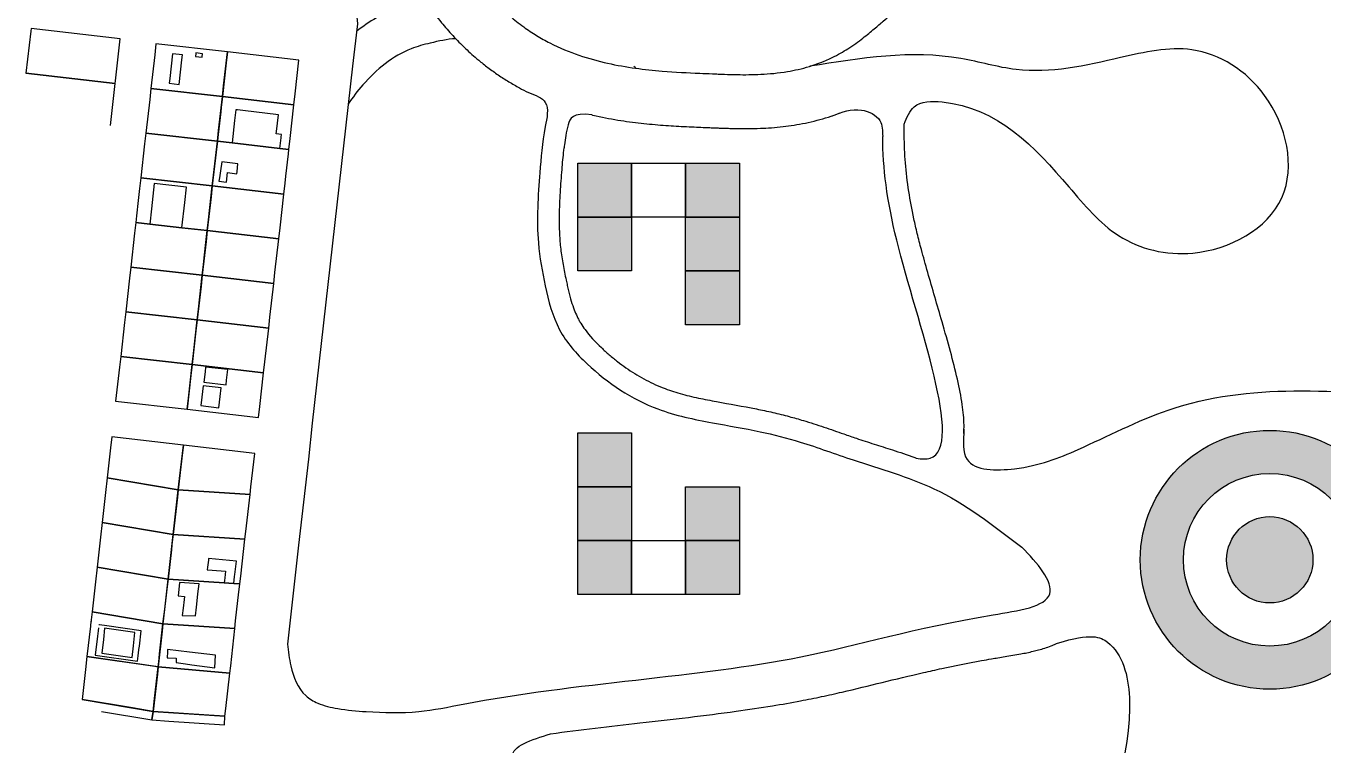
# Model space of a CAD drawing. Header units: millimetres. Extents: x 1101 to 4203, y 1053 to 1744.
# Drawn here: x 3432.8 to 3793.4, y 1359.6 to 1559.6 of the extents above; entities that cross this region are included whole.
import ezdxf

# ---------------------------------------------------------------- set-up
doc = ezdxf.new("R2010")
doc.units = ezdxf.units.MM
doc.layers.add('modulos alternativos', color=10, linetype='Continuous')
doc.layers.add('Traza Urbana', color=7, linetype='Continuous')

msp = doc.modelspace()

# ---------------------------------------------------------------- hatches: boundary and pattern name
h = msp.add_hatch(color=256)
h.dxf.hatch_style = 1
h.paths.add_polyline_path([(3814.61, 1411.15, 1), (3742.61, 1411.15, 1)])
h.paths.add_polyline_path([(3754.61, 1411.15, -1), (3802.61, 1411.15, -1)], flags=16)
h.paths.add_polyline_path([(3766.61, 1411.15, -1), (3790.61, 1411.15, -1)], flags=0)
h = msp.add_hatch(color=256)
h.dxf.hatch_style = 1
h.paths.add_polyline_path([(3766.61, 1411.15, 1), (3790.61, 1411.15, 1)])
at = {"layer": 'modulos alternativos'}
h = msp.add_hatch(color=256, dxfattribs=at)
h.dxf.hatch_style = 1
h.paths.add_polyline_path([(3601.22, 1521.48), (3586.22, 1521.48), (3586.22, 1506.48), (3601.22, 1506.48)])
h = msp.add_hatch(color=256, dxfattribs=at)
h.dxf.hatch_style = 1
h.paths.add_polyline_path([(3631.22, 1521.48), (3616.22, 1521.48), (3616.22, 1506.48), (3631.22, 1506.48)])
h = msp.add_hatch(color=256, dxfattribs=at)
h.dxf.hatch_style = 1
h.paths.add_polyline_path([(3601.22, 1506.48), (3586.22, 1506.48), (3586.22, 1491.48), (3601.22, 1491.48)])
h = msp.add_hatch(color=256, dxfattribs=at)
h.dxf.hatch_style = 1
h.paths.add_polyline_path([(3631.22, 1506.48), (3616.22, 1506.48), (3616.22, 1491.48), (3631.22, 1491.48)])
h = msp.add_hatch(color=256, dxfattribs=at)
h.dxf.hatch_style = 1
h.paths.add_polyline_path([(3631.22, 1491.48), (3616.22, 1491.48), (3616.22, 1476.48), (3631.22, 1476.48)])
h = msp.add_hatch(color=256, dxfattribs=at)
h.dxf.hatch_style = 1
h.paths.add_polyline_path([(3601.22, 1446.48), (3586.22, 1446.48), (3586.22, 1431.48), (3601.22, 1431.48)])
h = msp.add_hatch(color=256, dxfattribs=at)
h.dxf.hatch_style = 1
h.paths.add_polyline_path([(3601.22, 1431.48), (3586.22, 1431.48), (3586.22, 1416.48), (3601.22, 1416.48)])
h = msp.add_hatch(color=256, dxfattribs=at)
h.dxf.hatch_style = 1
h.paths.add_polyline_path([(3631.22, 1431.48), (3616.22, 1431.48), (3616.22, 1416.48), (3631.22, 1416.48)])
h = msp.add_hatch(color=256, dxfattribs=at)
h.dxf.hatch_style = 1
h.paths.add_polyline_path([(3601.22, 1416.48), (3586.22, 1416.48), (3586.22, 1401.48), (3601.22, 1401.48)])
h = msp.add_hatch(color=256, dxfattribs=at)
h.dxf.hatch_style = 1
h.paths.add_polyline_path([(3631.22, 1416.48), (3616.22, 1416.48), (3616.22, 1401.48), (3631.22, 1401.48)])

# ---------------------------------------------------------------- linework, layer by layer
msp.add_lwpolyline([(3521.8, 1590.82), (3522.12, 1589.81), (3525.01, 1560.21), (3523.65, 1548.39), (3512.44, 1449.11), (3511.39, 1439.11), (3508.63, 1415.19), (3505.52, 1387.68)])
for radius in [36, 24, 12]:
    msp.add_circle((3778.61, 1411.15), radius)
msp.add_arc((3556.52, 1509.19), 60, 40.1387, 40.8407)
for points in [[(3533.96, 1741.06), (3535.45, 1730.74), (3533.99, 1721.81), (3529.52, 1711.48), (3526.13, 1704.69), (3523.87, 1689.03), (3520.31, 1675.09), (3520.31, 1665.62), (3525.57, 1656.95), (3528.23, 1651.42), (3529.17, 1642.9), (3537.67, 1632.65), (3542.58, 1619.68), (3557.01, 1609.61), (3567.28, 1594.92), (3583.32, 1575.27), (3625.14, 1566.28), (3648.86, 1569.14), (3665.13, 1581.12), (3679.55, 1585.59), (3708.24, 1604.07), (3718.93, 1617.12), (3724.64, 1632.36), (3727.25, 1653), (3743.42, 1672.05), (3759.1, 1678.69), (3778.81, 1675.84), (3794.73, 1663.51), (3801.62, 1646.42), (3816.9, 1617.75), (3828.23, 1575.69), (3834.33, 1553.22), (3836.12, 1550.25), (3841.33, 1550.1), (3851.16, 1550.1), (3883.98, 1538.84), (3888.01, 1536.15), (3900.11, 1538.09), (3906.69, 1539.88), (3919.99, 1536), (3930, 1543.76), (3939.44, 1558.86), (3954.38, 1565.87), (3968.28, 1558.41), (3986.91, 1539.65), (4018.97, 1495.68), (4028.57, 1483.44), (4044.58, 1466.26), (4096.95, 1429.42), (4142.58, 1397.21), (4202.82, 1355.37)], [(3677, 1532.32), (3679.76, 1537.12), (3687.55, 1538.48), (3722.78, 1514.85), (3736.6, 1501.32), (3757.19, 1496.45), (3781.96, 1511.86), (3777.18, 1540.3), (3756.94, 1552.99), (3737.12, 1550.8), (3708.08, 1547.5), (3692.74, 1550.56), (3650.77, 1548.41)], [(3572.53, 1541.1), (3577.22, 1538.32), (3577.22, 1531.62), (3575.68, 1518.8), (3575.3, 1499.26), (3577.2, 1487.36), (3581.18, 1475.13), (3588.84, 1465.65), (3608.53, 1453.09), (3623.68, 1449.26), (3636.91, 1446.77), (3648.03, 1443.9), (3662.79, 1438.92), (3685.24, 1430.92), (3709.68, 1414.63)], [(3657.01, 1534.66), (3665.13, 1536.23), (3670.23, 1533.28), (3671, 1528.89)]]:
    msp.add_spline(points, degree=3)
for points, knots in [([(3544.69, 1593.85), (3544.71, 1593.84), (3544.74, 1593.8), (3544.9, 1593.63), (3545.08, 1593.42), (3545.57, 1592.73), (3545.88, 1592.26), (3546.6, 1591.06), (3547.01, 1590.33), (3547.93, 1588.64), (3548.45, 1587.68), (3549.23, 1586.23), (3549.45, 1585.83), (3549.86, 1585.08), (3550.06, 1584.73), (3550.45, 1584.04), (3550.65, 1583.69), (3551.25, 1582.65), (3551.66, 1581.95), (3552.92, 1579.85), (3553.81, 1578.45), (3556.44, 1574.53), (3558.29, 1572.01), (3562.44, 1567.1), (3564.75, 1564.69), (3568.57, 1561.37), (3569.85, 1560.34), (3571.79, 1558.93), (3572.39, 1558.51), (3573.6, 1557.71), (3574.2, 1557.32), (3576.03, 1556.21), (3577.26, 1555.52), (3581.18, 1553.52), (3583.89, 1552.41), (3589.25, 1550.57), (3591.92, 1549.84), (3597.16, 1548.68), (3599.74, 1548.23), (3604.8, 1547.53), (3607.29, 1547.28), (3613.32, 1546.78), (3616.81, 1546.61), (3621.35, 1546.41), (3622.53, 1546.37), (3624.22, 1546.3), (3624.75, 1546.28), (3625.85, 1546.23), (3626.42, 1546.21), (3628.14, 1546.15), (3629.33, 1546.11), (3632.64, 1546.05), (3634.83, 1546.06), (3639.49, 1546.29), (3641.96, 1546.51), (3646.51, 1547.28), (3648.55, 1547.73), (3652.71, 1549), (3654.85, 1549.81), (3657.75, 1551.22), (3658.53, 1551.63), (3659.99, 1552.45), (3660.68, 1552.87), (3662.89, 1554.28), (3664.24, 1555.27), (3666.65, 1557.14), (3667.71, 1558.02), (3669.59, 1559.61), (3670.41, 1560.33), (3671.85, 1561.54), (3672.46, 1562.04), (3673.45, 1562.79), (3673.83, 1563.05), (3674.16, 1563.26), (3674.24, 1563.3), (3674.31, 1563.34), (3674.32, 1563.35), (3674.36, 1563.37), (3674.38, 1563.38), (3674.47, 1563.42), (3674.52, 1563.45), (3674.72, 1563.53), (3674.91, 1563.6), (3675.59, 1563.85), (3676.23, 1564.04), (3677.86, 1564.48), (3678.86, 1564.73), (3681.19, 1565.31), (3682.52, 1565.64), (3684.41, 1566.17), (3684.81, 1566.29), (3685.77, 1566.58), (3686.31, 1566.74), (3687.38, 1567.09), (3687.91, 1567.27), (3689.49, 1567.83), (3690.52, 1568.23), (3693.58, 1569.47), (3695.55, 1570.38), (3701.25, 1573.28), (3704.77, 1575.47), (3711.36, 1580.13), (3714.43, 1582.61), (3718.43, 1586.17), (3719.53, 1587.18), (3721.18, 1588.75), (3721.74, 1589.3), (3723.35, 1590.89), (3724.41, 1591.96), (3727.49, 1595.23), (3729.51, 1597.54), (3732.39, 1601.29), (3733.3, 1602.54), (3734.87, 1604.87), (3735.54, 1605.93), (3736.83, 1608.09), (3737.45, 1609.2), (3739.21, 1612.57), (3740.26, 1614.91), (3741.68, 1618.66), (3742.15, 1620.01), (3742.88, 1622.44), (3743.18, 1623.51), (3743.65, 1625.44), (3743.84, 1626.3), (3744.12, 1627.69), (3744.22, 1628.22), (3744.38, 1629.15), (3744.45, 1629.57), (3744.57, 1630.37), (3744.63, 1630.77), (3744.79, 1631.95), (3744.87, 1632.7), (3745.1, 1634.89), (3745.2, 1636.25), (3745.37, 1638.73), (3745.44, 1639.86), (3745.58, 1641.89), (3745.64, 1642.79), (3745.8, 1644.33), (3745.88, 1644.97), (3746.06, 1645.99), (3746.14, 1646.36), (3746.23, 1646.68), (3746.25, 1646.74), (3746.28, 1646.83), (3746.29, 1646.87), (3746.32, 1646.96), (3746.34, 1647.01), (3746.4, 1647.16), (3746.44, 1647.26), (3746.61, 1647.62), (3746.75, 1647.89), (3747.24, 1648.71), (3747.67, 1649.31), (3748.76, 1650.62), (3749.44, 1651.33), (3750.99, 1652.77), (3751.88, 1653.5), (3753.36, 1654.61), (3753.91, 1655), (3754.99, 1655.73), (3755.49, 1656.05), (3756.45, 1656.63), (3756.91, 1656.9), (3758.26, 1657.62), (3759.08, 1657.99), (3760.54, 1658.55), (3761.18, 1658.73), (3761.89, 1658.88), (3762.04, 1658.91), (3762.47, 1658.98), (3762.78, 1659.01), (3763.47, 1659.05), (3763.84, 1659.05), (3765.07, 1659.01), (3766.02, 1658.89), (3768.08, 1658.45), (3769.19, 1658.13), (3770.88, 1657.49), (3771.45, 1657.25), (3773.01, 1656.54), (3773.95, 1656.02), (3775.56, 1654.99), (3776.23, 1654.46), (3777.15, 1653.62), (3777.46, 1653.28), (3777.74, 1652.91), (3777.8, 1652.84), (3777.89, 1652.72), (3777.92, 1652.67), (3778, 1652.54), (3778.07, 1652.43), (3778.24, 1652.12), (3778.34, 1651.93), (3778.68, 1651.22), (3778.97, 1650.55), (3779.61, 1648.85), (3779.97, 1647.82), (3780.76, 1645.46), (3781.2, 1644.11), (3781.92, 1642.04), (3782.13, 1641.43), (3782.52, 1640.38), (3782.67, 1639.96), (3782.98, 1639.17), (3783.12, 1638.8), (3783.41, 1638.07), (3783.56, 1637.71), (3784.01, 1636.64), (3784.31, 1635.94), (3785.24, 1633.88), (3785.87, 1632.56), (3787.93, 1628.49), (3789.37, 1625.93), (3792.14, 1621.16), (3793.46, 1618.96), (3795.86, 1614.86), (3796.94, 1612.95), (3798.11, 1610.66), (3798.36, 1610.17), (3798.77, 1609.32), (3798.93, 1608.97), (3799.26, 1608.26), (3799.42, 1607.9), (3799.89, 1606.8), (3800.2, 1606.05), (3801.09, 1603.75), (3801.65, 1602.13), (3803.21, 1597.2), (3804.12, 1593.69), (3805.78, 1586.31), (3806.55, 1582.45), (3807.67, 1576.6), (3808.04, 1574.71), (3808.64, 1571.61), (3808.88, 1570.41), (3809.38, 1567.96), (3809.64, 1566.72), (3810.58, 1562.47), (3811.34, 1559.36), (3813.21, 1552.89), (3814.32, 1549.52), (3815.71, 1545.94), (3815.75, 1545.84), (3815.84, 1545.6), (3815.89, 1545.48), (3816.05, 1545.06), (3816.19, 1544.73), (3816.58, 1543.83), (3816.87, 1543.2), (3817.63, 1541.71), (3818.11, 1540.86), (3819.25, 1539.17), (3819.84, 1538.38), (3821.3, 1536.7), (3822.17, 1535.82), (3823.54, 1534.69), (3823.87, 1534.43), (3824.5, 1533.97), (3824.8, 1533.76), (3825.39, 1533.36), (3825.69, 1533.17), (3826.58, 1532.64), (3827.18, 1532.32), (3828.9, 1531.49), (3829.99, 1531.08), (3832.06, 1530.45), (3833.02, 1530.23), (3834.8, 1529.93), (3835.62, 1529.84), (3837.11, 1529.74), (3837.78, 1529.72), (3839.36, 1529.74), (3840.18, 1529.79), (3841.58, 1529.93), (3842.15, 1530), (3843.09, 1530.13), (3843.46, 1530.19), (3843.86, 1530.25), (3843.96, 1530.27), (3844.1, 1530.29), (3844.15, 1530.3), (3844.21, 1530.31), (3844.25, 1530.31), (3844.35, 1530.32), (3844.41, 1530.33), (3844.61, 1530.36), (3844.73, 1530.37), (3845.11, 1530.4), (3845.37, 1530.41), (3846.07, 1530.42), (3846.55, 1530.41), (3847.45, 1530.36), (3847.76, 1530.33), (3848.34, 1530.28), (3848.58, 1530.26), (3849.06, 1530.21), (3849.29, 1530.19), (3849.74, 1530.14), (3849.97, 1530.11), (3850.64, 1530.03), (3851.1, 1529.98), (3852.44, 1529.8), (3853.33, 1529.67), (3855.97, 1529.23), (3857.69, 1528.88), (3861.35, 1527.95), (3863.26, 1527.35), (3866.76, 1525.97), (3868.34, 1525.19), (3870.02, 1524.19), (3870.27, 1524.02), (3870.73, 1523.73), (3870.93, 1523.59), (3871.26, 1523.37), (3871.38, 1523.28), (3871.6, 1523.12), (3871.7, 1523.04), (3871.87, 1522.92), (3871.93, 1522.87), (3872.08, 1522.76), (3872.18, 1522.69), (3872.49, 1522.44), (3872.76, 1522.23), (3873.57, 1521.62), (3874.17, 1521.17), (3875.68, 1520.14), (3876.6, 1519.55), (3878.15, 1518.7), (3878.62, 1518.46), (3879.43, 1518.08), (3879.77, 1517.93), (3880.42, 1517.65), (3880.72, 1517.53), (3881.33, 1517.29), (3881.64, 1517.18), (3882.55, 1516.87), (3883.16, 1516.69), (3884.96, 1516.21), (3886.16, 1516.11), (3888.42, 1515.69), (3889.51, 1515.61), (3891.59, 1515.58), (3892.58, 1515.62), (3895.06, 1515.82), (3896.46, 1516.05), (3899.02, 1516.58), (3900.17, 1516.89), (3902.28, 1517.53), (3903.23, 1517.85), (3904.95, 1518.48), (3905.71, 1518.78), (3906.41, 1519.06)], [149.523638, 149.523638, 149.523638, 149.523638, 151.187825, 151.187825, 154.439092, 154.439092, 157.69036, 157.69036, 160.941627, 160.941627, 164.192895, 164.192895, 165.367428, 165.367428, 166.344386, 166.344386, 167.321343, 167.321343, 169.275258, 169.275258, 173.183088, 173.183088, 180.178344, 180.178344, 187.173601, 187.173601, 190.447018, 190.447018, 191.866292, 191.866292, 193.285566, 193.285566, 196.124114, 196.124114, 202.267386, 202.267386, 208.410658, 208.410658, 214.55393, 214.55393, 220.697202, 220.697202, 229.817438, 229.817438, 233.072241, 233.072241, 234.59111, 234.59111, 236.10998, 236.10998, 239.147719, 239.147719, 244.203775, 244.203775, 249.259831, 249.259831, 253.062216, 253.062216, 256.8646, 256.8646, 258.238385, 258.238385, 259.612171, 259.612171, 262.859811, 262.859811, 266.107451, 266.107451, 269.355091, 269.355091, 272.602731, 272.602731, 275.850371, 275.850371, 277.154282, 277.154282, 277.736461, 277.736461, 278.6763, 278.6763, 279.616139, 279.616139, 281.495818, 281.495818, 284.961126, 284.961126, 288.426433, 288.426433, 291.891741, 291.891741, 292.813389, 292.813389, 294.007103, 294.007103, 295.200817, 295.200817, 297.588246, 297.588246, 302.363102, 302.363102, 311.835889, 311.835889, 321.308676, 321.308676, 325.035323, 325.035323, 327.038408, 327.038408, 330.795369, 330.795369, 337.970596, 337.970596, 341.388364, 341.388364, 344.033311, 344.033311, 346.678259, 346.678259, 351.968153, 351.968153, 354.892133, 354.892133, 357.113627, 357.113627, 358.88498, 358.88498, 359.939691, 359.939691, 360.770294, 360.770294, 361.600896, 361.600896, 363.262101, 363.262101, 366.584512, 366.584512, 369.906922, 369.906922, 373.229332, 373.229332, 376.551743, 376.551743, 379.874153, 379.874153, 380.809295, 380.809295, 381.60153, 381.60153, 382.393766, 382.393766, 383.978236, 383.978236, 387.147178, 387.147178, 392.400857, 392.400857, 397.654537, 397.654537, 402.908216, 402.908216, 405.825544, 405.825544, 408.430019, 408.430019, 411.034494, 411.034494, 416.243444, 416.243444, 421.452393, 421.452393, 422.9431, 422.9431, 425.924514, 425.924514, 428.905928, 428.905928, 435.151971, 435.151971, 441.398014, 441.398014, 444.460796, 444.460796, 450.262751, 450.262751, 456.064706, 456.064706, 460.731988, 460.731988, 462.065157, 462.065157, 462.97765, 462.97765, 464.802637, 464.802637, 466.627624, 466.627624, 470.599429, 470.599429, 474.571234, 474.571234, 478.543039, 478.543039, 480.126761, 480.126761, 481.154345, 481.154345, 482.026356, 482.026356, 482.898367, 482.898367, 484.642388, 484.642388, 488.130431, 488.130431, 495.773755, 495.773755, 503.417078, 503.417078, 511.060401, 511.060401, 513.252829, 513.252829, 514.846751, 514.846751, 516.440673, 516.440673, 519.628518, 519.628518, 526.004206, 526.004206, 538.358642, 538.358642, 550.713078, 550.713078, 556.488088, 556.488088, 560.105626, 560.105626, 563.723164, 563.723164, 572.23484, 572.23484, 580.746516, 580.746516, 580.980711, 580.980711, 581.214907, 581.214907, 581.683297, 581.683297, 582.357284, 582.357284, 583.031272, 583.031272, 583.538379, 583.538379, 584.045486, 584.045486, 584.196275, 584.196275, 584.320753, 584.320753, 584.445232, 584.445232, 584.694189, 584.694189, 585.166331, 585.166331, 585.638473, 585.638473, 586.110616, 586.110616, 586.582758, 586.582758, 587.340785, 587.340785, 588.098812, 588.098812, 588.856839, 588.856839, 589.216819, 589.216819, 589.469382, 589.469382, 589.721945, 589.721945, 590.227071, 590.227071, 591.237322, 591.237322, 593.257826, 593.257826, 596.427278, 596.427278, 597.951237, 597.951237, 598.955727, 598.955727, 599.80811, 599.80811, 600.660493, 600.660493, 602.365259, 602.365259, 605.774791, 605.774791, 612.593856, 612.593856, 620.993387, 620.993387, 629.392919, 629.392919, 630.963083, 630.963083, 632.249838, 632.249838, 633.042703, 633.042703, 633.733286, 633.733286, 634.169176, 634.169176, 634.605067, 634.605067, 635.476847, 635.476847, 636.722201, 636.722201, 637.967555, 637.967555, 638.446497, 638.446497, 638.754953, 638.754953, 639.018715, 639.018715, 639.282477, 639.282477, 639.81, 639.81, 640.865048, 640.865048, 641.920095, 641.920095, 642.975143, 642.975143, 644.727161, 644.727161, 646.479179, 646.479179, 648.231197, 648.231197, 649.92179, 649.92179, 649.92179, 649.92179]), ([(3534.14, 1582.6), (3534.29, 1582.33), (3534.45, 1582.03), (3534.82, 1581.35), (3535.02, 1580.97), (3535.49, 1580.1), (3535.76, 1579.61), (3536.23, 1578.75), (3536.4, 1578.43), (3536.87, 1577.58), (3537.16, 1577.07), (3537.75, 1576.03), (3538.05, 1575.51), (3538.97, 1573.94), (3539.61, 1572.88), (3541.65, 1569.61), (3543.15, 1567.36), (3545.91, 1563.58), (3547.1, 1562.05), (3549.36, 1559.32), (3550.4, 1558.13), (3552.61, 1555.74), (3553.78, 1554.55), (3556.18, 1552.27), (3557.4, 1551.17), (3559.53, 1549.4), (3560.39, 1548.71), (3562.21, 1547.34), (3563.17, 1546.65), (3565.1, 1545.33), (3566.08, 1544.71), (3568.04, 1543.51), (3569.02, 1542.95), (3570.85, 1541.96), (3571.69, 1541.52), (3572.53, 1541.1)], [160.457646, 160.457646, 160.457646, 160.457646, 161.756563, 161.756563, 163.066468, 163.066468, 164.571673, 164.571673, 165.439389, 165.439389, 166.746008, 166.746008, 168.052626, 168.052626, 170.665863, 170.665863, 176.053653, 176.053653, 179.666748, 179.666748, 182.499543, 182.499543, 185.332338, 185.332338, 188.009915, 188.009915, 189.741908, 189.741908, 191.530777, 191.530777, 193.319646, 193.319646, 195.108515, 195.108515, 196.641542, 196.641542, 196.641542, 196.641542]), ([(3543.59, 1566.79), (3543.49, 1566.77), (3543.4, 1566.75), (3543.01, 1566.66), (3542.71, 1566.59), (3541.86, 1566.38), (3541.27, 1566.23), (3540.07, 1565.91), (3539.45, 1565.74), (3538.07, 1565.33), (3537.31, 1565.08), (3535.98, 1564.6), (3535.43, 1564.39), (3534.35, 1563.94), (3533.82, 1563.7), (3532.26, 1562.97), (3531.25, 1562.44), (3528.31, 1560.74), (3526.48, 1559.47), (3524.77, 1558.12)], [16.797613, 16.797613, 16.797613, 16.797613, 17.035481, 17.035481, 17.799492, 17.799492, 19.327514, 19.327514, 20.855537, 20.855537, 22.635468, 22.635468, 23.845738, 23.845738, 25.056007, 25.056007, 27.476545, 27.476545, 32.365326, 32.365326, 32.365326, 32.365326]), ([(3552.32, 1556.07), (3549.96, 1555.93), (3545.48, 1554.97), (3536.36, 1552.5), (3528.4, 1546), (3523.63, 1539.76), (3522.46, 1537.87)], [11.143264, 11.143264, 11.143264, 11.143264, 17.812715, 23.331617, 40.136817, 46.827864, 46.827864, 46.827864, 46.827864]), ([(3590.17, 1534.87), (3584.74, 1535.69), (3583.21, 1531.62), (3582.69, 1527.52), (3582.38, 1525.61), (3582.3, 1525.14)], [8.185344, 8.185344, 8.185344, 8.185344, 16.675821, 27.008839, 30.366345, 30.366345, 30.366345, 30.366345]), ([(3590.17, 1534.87), (3590.26, 1534.85), (3590.36, 1534.83), (3592.81, 1534.26), (3595.11, 1533.82), (3599.58, 1533.09), (3601.75, 1532.81), (3605.96, 1532.34), (3608, 1532.16), (3611.95, 1531.86), (3613.87, 1531.75), (3616.69, 1531.61), (3617.65, 1531.56), (3619.45, 1531.48), (3620.29, 1531.45), (3621.74, 1531.39), (3622.35, 1531.36), (3623.39, 1531.32), (3623.81, 1531.3), (3624.67, 1531.27), (3625.12, 1531.25), (3626.04, 1531.22), (3626.51, 1531.2), (3627.48, 1531.16), (3627.98, 1531.15), (3629.28, 1531.11), (3630.09, 1531.09), (3631.77, 1531.07), (3632.64, 1531.07), (3634.67, 1531.08), (3635.83, 1531.1), (3638.02, 1531.19), (3639.03, 1531.25), (3641.14, 1531.4), (3642.23, 1531.5), (3644.33, 1531.75), (3645.33, 1531.88), (3648.4, 1532.37), (3650.56, 1532.8), (3654.83, 1533.93), (3656.94, 1534.59), (3659.08, 1535.42)], [207.675603, 207.675603, 207.675603, 207.675603, 207.862329, 207.862329, 212.528184, 212.528184, 217.19404, 217.19404, 221.859896, 221.859896, 226.525752, 226.525752, 229.000505, 229.000505, 231.251102, 231.251102, 232.95341, 232.95341, 234.159677, 234.159677, 235.365944, 235.365944, 236.572211, 236.572211, 237.778478, 237.778478, 239.607669, 239.607669, 241.43686, 241.43686, 243.676268, 243.676268, 245.499237, 245.499237, 247.322206, 247.322206, 248.899543, 248.899543, 252.054218, 252.054218, 254.90737, 254.90737, 254.90737, 254.90737]), ([(3680.34, 1439.44), (3681.87, 1439.13), (3695.29, 1438.82), (3674.11, 1493.73), (3671.12, 1520.03), (3671, 1528.89)], [176.107016, 176.107016, 176.107016, 176.107016, 182.469662, 240.688967, 269.265626, 269.265626, 269.265626, 269.265626]), ([(3693.52, 1446.29), (3693.6, 1447.06), (3693.62, 1447.83), (3693.61, 1449.53), (3693.56, 1450.46), (3693.39, 1452.36), (3693.27, 1453.34), (3692.79, 1456.56), (3692.33, 1458.91), (3691.2, 1463.86), (3690.54, 1466.45), (3689.1, 1471.8), (3688.32, 1474.55), (3686.19, 1481.92), (3684.8, 1486.6), (3682.91, 1493.26), (3682.31, 1495.38), (3681.36, 1498.95), (3680.98, 1500.43), (3680.28, 1503.28), (3679.97, 1504.66), (3679.1, 1508.67), (3678.64, 1511.18), (3677.42, 1519.11), (3677.06, 1524.06), (3676.99, 1530.21), (3676.99, 1531.26), (3677, 1532.32)], [194.977036, 194.977036, 194.977036, 194.977036, 197.407796, 197.407796, 200.255813, 200.255813, 203.103831, 203.103831, 209.368754, 209.368754, 215.633678, 215.633678, 221.898601, 221.898601, 232.286717, 232.286717, 237.304523, 237.304523, 241.03939, 241.03939, 244.774257, 244.774257, 252.243991, 252.243991, 269.484491, 269.484491, 272.988919, 272.988919, 272.988919, 272.988919]), ([(3582.3, 1525.14), (3582.3, 1525.11), (3582.29, 1525.08), (3582.08, 1523.25), (3581.92, 1521.5), (3581.69, 1518.64), (3581.61, 1517.58), (3581.45, 1515.46), (3581.38, 1514.39), (3581.18, 1511.2), (3581.09, 1509.08), (3581.04, 1505.23), (3581.06, 1503.51), (3581.22, 1500.37), (3581.34, 1498.97), (3581.68, 1496.12), (3581.9, 1494.69), (3582.4, 1491.83), (3582.69, 1490.41), (3583.11, 1488.45), (3583.22, 1487.93), (3583.44, 1486.92), (3583.56, 1486.42), (3583.91, 1484.95), (3584.17, 1483.99), (3584.69, 1482.24), (3584.96, 1481.44), (3585.5, 1480.01), (3585.77, 1479.38), (3586.21, 1478.47), (3586.36, 1478.16), (3586.69, 1477.55), (3586.87, 1477.25), (3587.42, 1476.35), (3587.82, 1475.75), (3589.52, 1473.46), (3591.07, 1471.79), (3593.52, 1469.47), (3594.26, 1468.81), (3595.75, 1467.52), (3596.51, 1466.89), (3598.84, 1465.09), (3600.43, 1463.97), (3603.74, 1461.91), (3605.45, 1460.98), (3608.1, 1459.73), (3609.02, 1459.33), (3610.72, 1458.67), (3611.5, 1458.39), (3613.08, 1457.86), (3613.89, 1457.61), (3616.36, 1456.92), (3618.06, 1456.51), (3621.45, 1455.78), (3623.13, 1455.46), (3628.44, 1454.48), (3632.13, 1453.86), (3637.4, 1452.8), (3638.93, 1452.48), (3641.98, 1451.77), (3643.5, 1451.4), (3646.33, 1450.64), (3647.64, 1450.27), (3649.92, 1449.6), (3650.88, 1449.3), (3652.78, 1448.68), (3653.73, 1448.37), (3656.53, 1447.43), (3658.36, 1446.78), (3661.36, 1445.74), (3662.53, 1445.34), (3664.5, 1444.67), (3665.31, 1444.4), (3666.96, 1443.86), (3667.79, 1443.6), (3670.3, 1442.8), (3671.99, 1442.27), (3675.76, 1441.05), (3677.83, 1440.35), (3680.05, 1439.55), (3680.19, 1439.5), (3680.34, 1439.44)], [17.745386, 17.745386, 17.745386, 17.745386, 17.854857, 17.854857, 23.645423, 23.645423, 26.947922, 26.947922, 30.250422, 30.250422, 36.855422, 36.855422, 42.356226, 42.356226, 47.044548, 47.044548, 51.732869, 51.732869, 56.294101, 56.294101, 57.913768, 57.913768, 59.533434, 59.533434, 62.772767, 62.772767, 65.751651, 65.751651, 68.310734, 68.310734, 69.66993, 69.66993, 71.029126, 71.029126, 73.747518, 73.747518, 81.477719, 81.477719, 84.686823, 84.686823, 87.895927, 87.895927, 94.314136, 94.314136, 100.824792, 100.824792, 104.230867, 104.230867, 107.040295, 107.040295, 109.849724, 109.849724, 115.468582, 115.468582, 120.754566, 120.754566, 131.895468, 131.895468, 136.393102, 136.393102, 140.890737, 140.890737, 144.800948, 144.800948, 147.693532, 147.693532, 150.586116, 150.586116, 156.371285, 156.371285, 160.130568, 160.130568, 162.769584, 162.769584, 165.4086, 165.4086, 170.686631, 170.686631, 177.022365, 177.022365, 177.451152, 177.451152, 177.451152, 177.451152]), ([(3693.6, 1447.44), (3693.38, 1444.22), (3692.8, 1435.89), (3710.83, 1435.84), (3727.67, 1442.47), (3764.39, 1461.56), (3802.79, 1457.34), (3842.39, 1455.2), (3849.21, 1468.99), (3851.38, 1482.17), (3867.69, 1485.81), (3878.9, 1490.93), (3890.44, 1495.18), (3893.74, 1503.43), (3892.66, 1510.66), (3889.41, 1513.98), (3887.37, 1515.36), (3886.4, 1515.96), (3886.39, 1515.97), (3886.38, 1515.98), (3886.37, 1515.98), (3886.32, 1516.01), (3886.27, 1516.04), (3886.23, 1516.07)], [0, 0, 0, 0, 8.457916, 21.908005, 40.321818, 67.699784, 140.534808, 160.073193, 172.577083, 182.731808, 197.461184, 215.767768, 222.13609, 233.117606, 238.953051, 243.15723, 246.510578, 246.510578, 246.510578, 246.54717, 246.54717, 246.54717, 246.71093, 246.71093, 246.71093, 246.71093]), ([(3505.52, 1387.68), (3505.77, 1385.67), (3506.38, 1380.63), (3508.87, 1374.1), (3514.46, 1370.82), (3520.23, 1369.49), (3529.62, 1368.71), (3541.41, 1368.33), (3581.11, 1376.85), (3639.59, 1379.33), (3683.51, 1393.54), (3723.33, 1399.01), (3714.02, 1410.38), (3709.68, 1414.63)], [0, 0, 0, 0, 6.12791, 15.368678, 19.297618, 25.057926, 33.016766, 47.597405, 60.130164, 154.875018, 209.632905, 226.432749, 241.622996, 241.622996, 241.622996, 241.622996]), ([(3719.6, 1387.98), (3728.89, 1390.8), (3737.07, 1387.67), (3743.17, 1363.58), (3729.93, 1331.45), (3726.69, 1304.27), (3730.23, 1279.43), (3740.31, 1262.51), (3751.34, 1235.51), (3752.23, 1214.43), (3760.73, 1199.16), (3755.96, 1183.73), (3738.77, 1187.16), (3730.7, 1221.18), (3697.02, 1248.49), (3671.17, 1285.3), (3647.22, 1305.18), (3623.68, 1322), (3604.21, 1333.2), (3588.71, 1347.56), (3576.19, 1347.17), (3563.83, 1358.06), (3573.32, 1361.06), (3578.7, 1362.77)], [12.766471, 12.766471, 12.766471, 12.766471, 21.10091, 38.798163, 85.003188, 105.346004, 122.256072, 158.86041, 170.841094, 197.314588, 220.698071, 226.433159, 234.698129, 258.939015, 323.628829, 360.488371, 393.423288, 416.371398, 446.931365, 462.129951, 475.822363, 485.268917, 497.641378, 497.641378, 497.641378, 497.641378]), ([(3578.7, 1362.77), (3586.89, 1363.88), (3595.22, 1364.83), (3612.52, 1366.8), (3621.49, 1367.82), (3633.66, 1369.51), (3637.02, 1370.01), (3643, 1370.98), (3645.61, 1371.44), (3650.17, 1372.3), (3652.12, 1372.7), (3655.95, 1373.52), (3657.84, 1373.94), (3663.45, 1375.24), (3667.13, 1376.14), (3674.6, 1377.96), (3678.39, 1378.88), (3684.03, 1380.17), (3685.73, 1380.55), (3690.94, 1381.67), (3694.59, 1382.4), (3699.39, 1383.27), (3700.3, 1383.43), (3701.83, 1383.7), (3702.43, 1383.8), (3703.69, 1384.01), (3704.35, 1384.12), (3705.72, 1384.34), (3706.43, 1384.46), (3707.88, 1384.71), (3708.62, 1384.84), (3710.51, 1385.19), (3711.67, 1385.43), (3713.35, 1385.83), (3713.85, 1385.95), (3715.47, 1386.4), (3716.64, 1386.76), (3718.25, 1387.39), (3718.67, 1387.56), (3719.26, 1387.82), (3719.43, 1387.9), (3719.6, 1387.98)], [82.698317, 82.698317, 82.698317, 82.698317, 107.306464, 107.306464, 133.915569, 133.915569, 144.219472, 144.219472, 152.393186, 152.393186, 158.603248, 158.603248, 164.813309, 164.813309, 177.233432, 177.233432, 189.653554, 189.653554, 194.834858, 194.834858, 205.197464, 205.197464, 207.572844, 207.572844, 209.119689, 209.119689, 210.75215, 210.75215, 212.384611, 212.384611, 214.017072, 214.017072, 216.47656, 216.47656, 217.489096, 217.489096, 219.77779, 219.77779, 220.551942, 220.551942, 220.860796, 220.860796, 220.860796, 220.860796])]:
    msp.add_open_spline(points, degree=3, knots=knots)
for points in [[(3586.22, 1521.48), (3601.22, 1521.48), (3601.22, 1506.48), (3586.22, 1506.48)], [(3601.22, 1521.48), (3616.22, 1521.48), (3616.22, 1506.48), (3601.22, 1506.48)], [(3616.22, 1521.48), (3631.22, 1521.48), (3631.22, 1506.48), (3616.22, 1506.48)], [(3586.22, 1506.48), (3601.22, 1506.48), (3601.22, 1491.48), (3586.22, 1491.48)], [(3616.22, 1506.48), (3631.22, 1506.48), (3631.22, 1491.48), (3616.22, 1491.48)], [(3616.22, 1491.48), (3631.22, 1491.48), (3631.22, 1476.48), (3616.22, 1476.48)], [(3586.22, 1446.48), (3601.22, 1446.48), (3601.22, 1431.48), (3586.22, 1431.48)], [(3586.22, 1431.48), (3601.22, 1431.48), (3601.22, 1416.48), (3586.22, 1416.48)], [(3616.22, 1431.48), (3631.22, 1431.48), (3631.22, 1416.48), (3616.22, 1416.48)], [(3586.22, 1416.48), (3601.22, 1416.48), (3601.22, 1401.48), (3586.22, 1401.48)], [(3601.22, 1416.48), (3616.22, 1416.48), (3616.22, 1401.48), (3601.22, 1401.48)], [(3616.22, 1416.48), (3631.22, 1416.48), (3631.22, 1401.48), (3616.22, 1401.48)]]:
    msp.add_lwpolyline(points, close=True, dxfattribs=at)
at = {"layer": 'Traza Urbana', "color": 7, "linetype": 'Continuous', "invisible_edges": 5}
for points in [[(3432.84, 1546.48), (3432.84, 1546.48), (3457.67, 1543.58), (3434.17, 1558.16)], [(3434.17, 1558.16), (3457.67, 1543.58), (3457.76, 1544.33), (3434.25, 1558.9)], [(3434.25, 1558.9), (3457.76, 1544.33), (3459.08, 1556)], [(3468.64, 1551.63), (3487.45, 1539.96), (3487.8, 1543), (3468.98, 1554.66)], [(3468.98, 1554.66), (3487.8, 1543), (3488.85, 1552.38)], [(3467.58, 1542.24), (3467.58, 1542.24), (3487.45, 1539.96), (3468.64, 1551.63)], [(3472.81, 1544.98), (3475.44, 1543.34), (3476.22, 1550.23), (3473.59, 1551.86)], [(3473.59, 1551.86), (3476.22, 1550.23), (3476.37, 1551.54)], [(3479.95, 1551.13), (3479.95, 1551.13), (3481.79, 1550.92), (3480.05, 1552)], [(3480.05, 1552), (3481.79, 1550.92), (3481.81, 1551.04), (3480.06, 1552.12)], [(3480.06, 1552.12), (3481.81, 1551.04), (3481.9, 1551.91)], [(3488.51, 1549.34), (3507.32, 1537.67), (3507.67, 1540.72), (3488.85, 1552.38)], [(3488.85, 1552.38), (3507.67, 1540.72), (3508.72, 1550.09)], [(3487.45, 1539.96), (3487.45, 1539.96), (3507.32, 1537.67), (3488.51, 1549.34)], [(3432.84, 1546.48), (3456.35, 1531.91), (3457.67, 1543.58)], [(3472.66, 1543.66), (3472.66, 1543.66), (3475.44, 1543.34), (3472.81, 1544.98)], [(3467.24, 1539.21), (3486.05, 1527.54), (3486.4, 1530.58), (3467.58, 1542.24)], [(3467.58, 1542.24), (3486.4, 1530.58), (3487.45, 1539.96)], [(3487.11, 1536.92), (3505.92, 1525.25), (3506.27, 1528.3), (3487.45, 1539.96)], [(3487.45, 1539.96), (3506.27, 1528.3), (3507.32, 1537.67)], [(3466.18, 1529.82), (3466.18, 1529.82), (3486.05, 1527.54), (3467.24, 1539.21)], [(3486.98, 1535.75), (3503.44, 1525.54), (3505.92, 1525.25), (3487.11, 1536.92)], [(3490.85, 1533.35), (3503.44, 1525.54), (3503.77, 1528.51), (3491.19, 1536.31)], [(3490.85, 1533.35), (3503.44, 1525.54), (3503.77, 1528.51), (3491.19, 1536.31)], [(3491.19, 1536.31), (3503.77, 1528.51), (3503.8, 1528.72), (3491.63, 1536.26)], [(3491.19, 1536.31), (3503.77, 1528.51), (3503.8, 1528.72), (3491.63, 1536.26)], [(3491.63, 1536.26), (3502.4, 1529.58), (3502.49, 1530.28), (3493.12, 1536.09)], [(3491.63, 1536.26), (3502.4, 1529.58), (3502.49, 1530.28), (3493.12, 1536.09)], [(3493.12, 1536.09), (3502.49, 1530.28), (3503.03, 1534.94)], [(3493.12, 1536.09), (3502.49, 1530.28), (3503.03, 1534.94)], [(3486.27, 1529.47), (3490.13, 1527.07), (3503.44, 1525.54), (3486.98, 1535.75)], [(3490.13, 1527.07), (3490.13, 1527.07), (3503.44, 1525.54), (3490.85, 1533.35)], [(3490.13, 1527.07), (3490.13, 1527.07), (3503.44, 1525.54), (3490.85, 1533.35)], [(3465.84, 1526.79), (3484.65, 1515.12), (3485, 1518.16), (3466.18, 1529.82)], [(3466.18, 1529.82), (3485, 1518.16), (3486.05, 1527.54)], [(3486.05, 1527.54), (3486.05, 1527.54), (3490.13, 1527.07), (3486.27, 1529.47)], [(3502.4, 1529.58), (3503.8, 1528.72), (3503.87, 1529.42)], [(3502.4, 1529.58), (3503.8, 1528.72), (3503.87, 1529.42)], [(3464.78, 1517.4), (3464.78, 1517.4), (3484.65, 1515.12), (3465.84, 1526.79)], [(3485.71, 1524.5), (3504.52, 1512.83), (3504.87, 1515.88), (3486.05, 1527.54)], [(3486.05, 1527.54), (3504.87, 1515.88), (3505.08, 1517.8), (3490.13, 1527.07)], [(3490.13, 1527.07), (3505.08, 1517.8), (3505.79, 1524.09), (3503.44, 1525.54)], [(3503.44, 1525.54), (3505.79, 1524.09), (3505.92, 1525.25)], [(3484.65, 1515.12), (3484.65, 1515.12), (3504.52, 1512.83), (3485.71, 1524.5)], [(3487.22, 1521.18), (3491.49, 1518.53), (3491.56, 1519.16), (3487.31, 1521.79)], [(3487.22, 1521.18), (3491.49, 1518.53), (3491.56, 1519.16), (3487.31, 1521.79)], [(3487.31, 1521.79), (3491.56, 1519.16), (3491.79, 1521.28)], [(3487.31, 1521.79), (3491.56, 1519.16), (3491.79, 1521.28)], [(3486.65, 1517.41), (3488.62, 1516.18), (3488.91, 1518.82), (3487.04, 1519.98)], [(3486.65, 1517.41), (3488.62, 1516.18), (3488.91, 1518.82), (3487.04, 1519.98)], [(3487.04, 1519.98), (3488.91, 1518.82), (3491.49, 1518.53), (3487.22, 1521.18)], [(3487.04, 1519.98), (3488.91, 1518.82), (3491.49, 1518.53), (3487.22, 1521.18)], [(3464.44, 1514.37), (3483.25, 1502.7), (3483.6, 1505.74), (3464.78, 1517.4)], [(3464.78, 1517.4), (3483.6, 1505.74), (3484.65, 1515.12)], [(3467.74, 1508.76), (3476.19, 1503.51), (3477, 1510.52), (3468.53, 1515.76)], [(3468.53, 1515.76), (3477, 1510.52), (3477.48, 1514.74)], [(3484.31, 1512.08), (3503.12, 1500.41), (3503.47, 1503.46), (3484.65, 1515.12)], [(3484.31, 1512.08), (3503.12, 1500.41), (3503.47, 1503.46), (3484.65, 1515.12)], [(3484.65, 1515.12), (3503.47, 1503.46), (3504.52, 1512.83)], [(3484.65, 1515.12), (3503.47, 1503.46), (3504.52, 1512.83)], [(3486.5, 1516.42), (3486.5, 1516.42), (3488.62, 1516.18), (3486.65, 1517.41)], [(3486.5, 1516.42), (3486.5, 1516.42), (3488.62, 1516.18), (3486.65, 1517.41)], [(3463.59, 1506.81), (3467.25, 1504.53), (3476.19, 1503.51), (3464.07, 1511.03)], [(3464.07, 1511.03), (3476.19, 1503.51), (3483.25, 1502.7), (3464.44, 1514.37)], [(3483.25, 1502.7), (3483.25, 1502.7), (3503.12, 1500.41), (3484.31, 1512.08)], [(3483.25, 1502.7), (3483.25, 1502.7), (3503.12, 1500.41), (3484.31, 1512.08)], [(3467.25, 1504.53), (3467.25, 1504.53), (3476.19, 1503.51), (3467.74, 1508.76)], [(3463.04, 1501.95), (3481.85, 1490.28), (3482.2, 1493.32), (3463.38, 1504.98)], [(3463.38, 1504.98), (3463.38, 1504.98), (3467.25, 1504.53), (3463.59, 1506.81)], [(3463.38, 1504.98), (3482.2, 1493.32), (3482.4, 1495.14), (3467.25, 1504.53)], [(3467.25, 1504.53), (3482.4, 1495.14), (3482.88, 1499.37), (3476.19, 1503.51)], [(3461.98, 1492.56), (3461.98, 1492.56), (3481.85, 1490.28), (3463.04, 1501.95)], [(3476.19, 1503.51), (3482.88, 1499.37), (3483.25, 1502.7)], [(3482.91, 1499.66), (3501.72, 1487.99), (3502.07, 1491.04), (3483.25, 1502.7)], [(3482.91, 1499.66), (3501.72, 1487.99), (3502.07, 1491.04), (3483.25, 1502.7)], [(3483.25, 1502.7), (3502.07, 1491.04), (3503.12, 1500.41)], [(3483.25, 1502.7), (3502.07, 1491.04), (3503.12, 1500.41)], [(3481.85, 1490.28), (3481.85, 1490.28), (3501.72, 1487.99), (3482.91, 1499.66)], [(3481.85, 1490.28), (3481.85, 1490.28), (3501.72, 1487.99), (3482.91, 1499.66)], [(3460.58, 1480.14), (3460.58, 1480.14), (3480.45, 1477.85), (3461.64, 1489.52)], [(3461.64, 1489.52), (3480.45, 1477.85), (3480.8, 1480.9), (3461.98, 1492.56)], [(3461.98, 1492.56), (3480.8, 1480.9), (3481.85, 1490.28)], [(3481.51, 1487.24), (3500.32, 1475.57), (3500.67, 1478.62), (3481.85, 1490.28)], [(3481.51, 1487.24), (3500.32, 1475.57), (3500.67, 1478.62), (3481.85, 1490.28)], [(3481.85, 1490.28), (3500.67, 1478.62), (3501.72, 1487.99)], [(3481.85, 1490.28), (3500.67, 1478.62), (3501.72, 1487.99)], [(3480.45, 1477.85), (3480.45, 1477.85), (3500.32, 1475.57), (3481.51, 1487.24)], [(3480.45, 1477.85), (3480.45, 1477.85), (3500.32, 1475.57), (3481.51, 1487.24)], [(3460.24, 1477.1), (3479.05, 1465.43), (3479.4, 1468.48), (3460.58, 1480.14)], [(3460.58, 1480.14), (3479.4, 1468.48), (3480.45, 1477.85)], [(3459.18, 1467.72), (3459.18, 1467.72), (3479.05, 1465.43), (3460.24, 1477.1)], [(3479.05, 1465.43), (3479.05, 1465.43), (3498.92, 1463.15), (3480.11, 1474.82)], [(3479.05, 1465.43), (3479.05, 1465.43), (3498.92, 1463.15), (3480.11, 1474.82)], [(3480.11, 1474.82), (3498.92, 1463.15), (3499.27, 1466.19), (3480.45, 1477.85)], [(3480.11, 1474.82), (3498.92, 1463.15), (3499.27, 1466.19), (3480.45, 1477.85)], [(3480.45, 1477.85), (3499.27, 1466.19), (3500.32, 1475.57)], [(3480.45, 1477.85), (3499.27, 1466.19), (3500.32, 1475.57)], [(3458.84, 1464.68), (3477.65, 1453.01), (3478, 1456.06), (3459.18, 1467.72)], [(3459.18, 1467.72), (3478, 1456.06), (3479.05, 1465.43)], [(3457.78, 1455.3), (3457.78, 1455.3), (3477.65, 1453.01), (3458.84, 1464.68)], [(3478.71, 1462.4), (3497.52, 1450.73), (3497.87, 1453.77), (3479.05, 1465.43)], [(3478.71, 1462.4), (3497.52, 1450.73), (3497.87, 1453.77), (3479.05, 1465.43)], [(3479.05, 1465.43), (3497.87, 1453.77), (3498.92, 1463.15)], [(3479.05, 1465.43), (3497.87, 1453.77), (3498.92, 1463.15)], [(3482.62, 1463.47), (3488.49, 1459.82), (3488.64, 1461.11), (3482.76, 1464.75)], [(3482.62, 1463.47), (3488.49, 1459.82), (3488.64, 1461.11), (3482.76, 1464.75)], [(3482.76, 1464.75), (3488.64, 1461.11), (3488.97, 1464.04)], [(3482.76, 1464.75), (3488.64, 1461.11), (3488.97, 1464.04)], [(3477.65, 1453.01), (3477.65, 1453.01), (3497.52, 1450.73), (3478.71, 1462.4)], [(3477.65, 1453.01), (3477.65, 1453.01), (3497.52, 1450.73), (3478.71, 1462.4)], [(3482.28, 1460.53), (3482.28, 1460.53), (3488.49, 1459.82), (3482.62, 1463.47)], [(3482.28, 1460.53), (3482.28, 1460.53), (3488.49, 1459.82), (3482.62, 1463.47)], [(3481.75, 1456.4), (3486.5, 1453.45), (3486.86, 1456.6), (3482.1, 1459.54)], [(3481.75, 1456.4), (3486.5, 1453.45), (3486.86, 1456.6), (3482.1, 1459.54)], [(3482.1, 1459.54), (3486.86, 1456.6), (3487.12, 1458.96)], [(3482.1, 1459.54), (3486.86, 1456.6), (3487.12, 1458.96)], [(3481.48, 1454.03), (3481.48, 1454.03), (3486.5, 1453.45), (3481.75, 1456.4)], [(3481.48, 1454.03), (3481.48, 1454.03), (3486.5, 1453.45), (3481.75, 1456.4)], [(3455.44, 1433.95), (3455.44, 1433.95), (3475.17, 1430.65), (3456.39, 1442.3)], [(3456.39, 1442.3), (3475.17, 1430.65), (3475.53, 1433.74), (3456.74, 1445.38)], [(3456.74, 1445.38), (3475.53, 1433.74), (3476.61, 1443.07)], [(3476.37, 1440.96), (3495.13, 1429.32), (3495.38, 1431.44), (3476.61, 1443.07)], [(3476.37, 1440.96), (3495.13, 1429.32), (3495.38, 1431.44), (3476.61, 1443.07)], [(3476.61, 1443.07), (3495.38, 1431.44), (3496.48, 1440.75)], [(3476.61, 1443.07), (3495.38, 1431.44), (3496.48, 1440.75)], [(3475.17, 1430.65), (3475.17, 1430.65), (3495.13, 1429.32), (3476.37, 1440.96)], [(3475.17, 1430.65), (3475.17, 1430.65), (3495.13, 1429.32), (3476.37, 1440.96)], [(3454.98, 1429.87), (3473.76, 1418.22), (3474.23, 1422.31), (3455.44, 1433.95)], [(3455.44, 1433.95), (3474.23, 1422.31), (3475.17, 1430.65)], [(3454.03, 1421.52), (3454.03, 1421.52), (3473.76, 1418.22), (3454.98, 1429.87)], [(3473.76, 1418.22), (3473.76, 1418.22), (3493.72, 1416.89), (3474.93, 1428.54)], [(3473.76, 1418.22), (3473.76, 1418.22), (3493.72, 1416.89), (3474.93, 1428.54)], [(3474.93, 1428.54), (3493.72, 1416.89), (3493.96, 1419), (3475.17, 1430.65)], [(3474.93, 1428.54), (3493.72, 1416.89), (3493.96, 1419), (3475.17, 1430.65)], [(3475.17, 1430.65), (3493.96, 1419), (3495.13, 1429.32)], [(3475.17, 1430.65), (3493.96, 1419), (3495.13, 1429.32)], [(3453.57, 1417.44), (3472.35, 1405.79), (3472.82, 1409.88), (3454.03, 1421.52)], [(3454.03, 1421.52), (3472.82, 1409.88), (3473.76, 1418.22)], [(3452.62, 1409.09), (3452.62, 1409.09), (3472.35, 1405.79), (3453.57, 1417.44)], [(3473.52, 1416.11), (3492.31, 1404.46), (3492.55, 1406.57), (3473.76, 1418.22)], [(3473.52, 1416.11), (3492.31, 1404.46), (3492.55, 1406.57), (3473.76, 1418.22)], [(3473.76, 1418.22), (3492.55, 1406.57), (3493.72, 1416.89)], [(3473.76, 1418.22), (3492.55, 1406.57), (3493.72, 1416.89)], [(3472.35, 1405.79), (3472.35, 1405.79), (3487.98, 1404.75), (3473.27, 1413.88)], [(3472.35, 1405.79), (3472.35, 1405.79), (3487.98, 1404.75), (3473.27, 1413.88)], [(3473.27, 1413.88), (3487.98, 1404.75), (3490.63, 1404.57), (3473.43, 1415.24)], [(3473.27, 1413.88), (3487.98, 1404.75), (3490.63, 1404.57), (3473.43, 1415.24)], [(3473.43, 1415.24), (3490.63, 1404.57), (3492.31, 1404.46), (3473.52, 1416.11)], [(3473.43, 1415.24), (3490.63, 1404.57), (3492.31, 1404.46), (3473.52, 1416.11)], [(3483.31, 1409.12), (3484.65, 1408.29), (3488.35, 1408.03), (3483.55, 1411.01)], [(3483.31, 1409.12), (3484.65, 1408.29), (3488.35, 1408.03), (3483.55, 1411.01)], [(3483.55, 1411.02), (3490.85, 1406.49), (3490.91, 1407.04), (3483.62, 1411.55)], [(3483.55, 1411.02), (3490.85, 1406.49), (3490.91, 1407.04), (3483.62, 1411.55)], [(3483.55, 1411.01), (3488.35, 1408.03), (3488.36, 1408.03), (3483.55, 1411.02)], [(3483.55, 1411.01), (3488.35, 1408.03), (3488.36, 1408.03), (3483.55, 1411.02)], [(3483.62, 1411.55), (3490.91, 1407.04), (3491.33, 1410.78)], [(3483.62, 1411.55), (3490.91, 1407.04), (3491.33, 1410.78)], [(3452.16, 1405.01), (3470.94, 1393.36), (3471.41, 1397.45), (3452.62, 1409.09)], [(3452.62, 1409.09), (3471.41, 1397.45), (3472.35, 1405.79)], [(3483.21, 1408.38), (3483.21, 1408.38), (3484.65, 1408.29), (3483.31, 1409.12)], [(3483.21, 1408.38), (3483.21, 1408.38), (3484.65, 1408.29), (3483.31, 1409.12)], [(3488.14, 1406.12), (3490.63, 1404.57), (3490.85, 1406.49), (3488.35, 1408.03)], [(3488.14, 1406.12), (3490.63, 1404.57), (3490.85, 1406.49), (3488.35, 1408.03)], [(3488.35, 1408.03), (3490.85, 1406.49), (3490.85, 1406.49), (3488.36, 1408.03)], [(3488.35, 1408.03), (3490.85, 1406.49), (3490.85, 1406.49), (3488.36, 1408.03)], [(3451.21, 1396.66), (3451.21, 1396.66), (3470.94, 1393.36), (3452.16, 1405.01)], [(3470.94, 1393.36), (3470.94, 1393.36), (3490.9, 1392.03), (3472.11, 1403.68)], [(3470.94, 1393.36), (3470.94, 1393.36), (3490.9, 1392.03), (3472.11, 1403.68)], [(3472.11, 1403.68), (3490.9, 1392.03), (3491.14, 1394.14), (3472.35, 1405.79)], [(3472.11, 1403.68), (3490.9, 1392.03), (3491.14, 1394.14), (3472.35, 1405.79)], [(3472.35, 1405.79), (3491.14, 1394.14), (3492.06, 1402.23), (3487.98, 1404.75)], [(3472.35, 1405.79), (3491.14, 1394.14), (3492.06, 1402.23), (3487.98, 1404.75)], [(3475.26, 1402), (3480.33, 1398.85), (3480.66, 1401.72), (3475.57, 1404.87)], [(3475.26, 1402), (3480.33, 1398.85), (3480.66, 1401.72), (3475.57, 1404.87)], [(3475.57, 1404.87), (3480.66, 1401.72), (3480.97, 1404.51)], [(3475.57, 1404.87), (3480.66, 1401.72), (3480.97, 1404.51)], [(3487.98, 1404.75), (3487.98, 1404.75), (3489.2, 1404.67), (3488.05, 1405.38)], [(3487.98, 1404.75), (3487.98, 1404.75), (3489.2, 1404.67), (3488.05, 1405.38)], [(3487.98, 1404.75), (3492.06, 1402.23), (3492.21, 1403.59), (3490.63, 1404.57)], [(3487.98, 1404.75), (3492.06, 1402.23), (3492.21, 1403.59), (3490.63, 1404.57)], [(3488.05, 1405.38), (3489.2, 1404.67), (3490.63, 1404.57), (3488.14, 1406.12)], [(3488.05, 1405.38), (3489.2, 1404.67), (3490.63, 1404.57), (3488.14, 1406.12)], [(3490.63, 1404.57), (3492.21, 1403.59), (3492.31, 1404.46)], [(3490.63, 1404.57), (3492.21, 1403.59), (3492.31, 1404.46)], [(3475.16, 1401.12), (3475.17, 1401.12), (3476.89, 1400.98), (3475.26, 1402)], [(3475.16, 1401.12), (3475.17, 1401.12), (3476.89, 1400.98), (3475.26, 1402)], [(3475.16, 1401.1), (3475.16, 1401.1), (3475.17, 1401.12), (3475.16, 1401.12)], [(3475.16, 1401.1), (3475.16, 1401.1), (3475.17, 1401.12), (3475.16, 1401.12)], [(3476.52, 1397.67), (3479.95, 1395.53), (3480.23, 1397.96), (3476.79, 1400.09)], [(3476.52, 1397.67), (3479.95, 1395.53), (3480.23, 1397.96), (3476.79, 1400.09)], [(3476.79, 1400.11), (3480.23, 1397.98), (3480.33, 1398.85), (3476.89, 1400.98)], [(3476.79, 1400.11), (3480.23, 1397.98), (3480.33, 1398.85), (3476.89, 1400.98)], [(3476.79, 1400.09), (3480.23, 1397.96), (3480.23, 1397.98), (3476.79, 1400.11)], [(3476.79, 1400.09), (3480.23, 1397.96), (3480.23, 1397.98), (3476.79, 1400.11)], [(3450.97, 1394.47), (3469.77, 1382.82), (3470.01, 1385.01), (3451.21, 1396.66)], [(3451.21, 1396.66), (3470.01, 1385.01), (3470.94, 1393.36)], [(3476.28, 1395.63), (3476.28, 1395.63), (3479.95, 1395.53), (3476.52, 1397.67)], [(3476.28, 1395.63), (3476.28, 1395.63), (3479.95, 1395.53), (3476.52, 1397.67)], [(3449.8, 1384.23), (3449.8, 1384.23), (3468.7, 1381.56), (3450.76, 1392.68)], [(3450.76, 1392.68), (3468.7, 1381.56), (3468.71, 1381.56), (3450.77, 1392.68)], [(3450.77, 1392.68), (3468.71, 1381.56), (3469.61, 1381.43), (3450.82, 1393.09)], [(3450.82, 1393.09), (3469.61, 1381.43), (3469.77, 1382.82), (3450.97, 1394.47)], [(3454.36, 1388.94), (3462.35, 1383.98), (3462.71, 1387.18), (3454.71, 1392.13)], [(3454.36, 1388.94), (3462.35, 1383.98), (3462.71, 1387.18), (3454.71, 1392.13)], [(3454.71, 1392.13), (3462.71, 1387.18), (3463.13, 1390.94)], [(3454.71, 1392.13), (3462.71, 1387.18), (3463.13, 1390.94)], [(3470.71, 1391.27), (3489.53, 1379.6), (3489.76, 1381.7), (3470.94, 1393.36)], [(3470.71, 1391.27), (3489.53, 1379.6), (3489.76, 1381.7), (3470.94, 1393.36)], [(3470.94, 1393.36), (3489.76, 1381.7), (3490.9, 1392.03)], [(3470.94, 1393.36), (3489.76, 1381.7), (3490.9, 1392.03)], [(3453.93, 1385.17), (3453.93, 1385.17), (3462.35, 1383.98), (3454.36, 1388.94)], [(3453.93, 1385.17), (3453.93, 1385.17), (3462.35, 1383.98), (3454.36, 1388.94)], [(3469.61, 1381.43), (3469.61, 1381.43), (3489.53, 1379.6), (3470.71, 1391.27)], [(3469.61, 1381.43), (3469.61, 1381.43), (3489.53, 1379.6), (3470.71, 1391.27)], [(3472.13, 1384.08), (3472.4, 1383.92), (3474.63, 1383.8), (3472.15, 1385.35)], [(3472.13, 1384.08), (3472.4, 1383.92), (3474.63, 1383.8), (3472.15, 1385.35)], [(3472.15, 1385.35), (3477.21, 1382.21), (3478.93, 1381.98), (3472.15, 1386.18)], [(3472.15, 1386.18), (3478.93, 1381.98), (3485.31, 1381.13), (3478.33, 1385.47)], [(3472.15, 1385.35), (3477.21, 1382.21), (3478.93, 1381.98), (3472.15, 1386.18)], [(3472.15, 1386.18), (3478.93, 1381.98), (3485.31, 1381.13), (3478.33, 1385.47)], [(3478.33, 1385.47), (3485.31, 1381.13), (3485.56, 1384.62)], [(3478.33, 1385.47), (3485.31, 1381.13), (3485.56, 1384.62)], [(3449.41, 1380.66), (3468.2, 1369), (3468.61, 1372.57), (3449.8, 1384.23)], [(3449.8, 1384.23), (3468.61, 1372.57), (3469.61, 1381.43)], [(3469.37, 1379.32), (3488.16, 1367.67), (3488.41, 1369.78), (3469.61, 1381.43)], [(3469.37, 1379.32), (3488.16, 1367.67), (3488.41, 1369.78), (3469.61, 1381.43)], [(3469.61, 1381.43), (3488.41, 1369.78), (3489.53, 1379.6)], [(3469.61, 1381.43), (3488.41, 1369.78), (3489.53, 1379.6)], [(3472.13, 1383.93), (3472.13, 1383.93), (3472.4, 1383.92), (3472.13, 1384.08)], [(3472.13, 1383.93), (3472.13, 1383.93), (3472.4, 1383.92), (3472.13, 1384.08)], [(3474.6, 1382.55), (3474.6, 1382.55), (3477.21, 1382.21), (3474.63, 1383.8)], [(3474.6, 1382.55), (3474.6, 1382.55), (3477.21, 1382.21), (3474.63, 1383.8)], [(3448.47, 1372.3), (3448.47, 1372.3), (3468.2, 1369), (3449.41, 1380.66)], [(3468.2, 1369), (3468.2, 1369), (3488.16, 1367.67), (3469.37, 1379.32)], [(3468.2, 1369), (3468.2, 1369), (3488.16, 1367.67), (3469.37, 1379.32)], [(3448.47, 1372.3), (3453.86, 1368.97), (3467.8, 1366.63), (3462.42, 1369.97)], [(3462.42, 1369.97), (3467.8, 1366.63), (3468.2, 1369)], [(3467.8, 1366.63), (3467.8, 1366.63), (3472.54, 1366.32), (3468.2, 1369)], [(3468.2, 1369), (3472.54, 1366.32), (3488, 1365.28), (3483.67, 1367.97)], [(3483.67, 1367.97), (3488, 1365.28), (3488.16, 1367.67)]]:
    msp.add_3dface(points, dxfattribs=at)
at = {"layer": 'Traza Urbana', "color": 252, "linetype": 'Continuous', "invisible_edges": 5}
for points in [[(3467.74, 1508.76), (3476.19, 1503.51), (3477, 1510.52), (3468.53, 1515.76)], [(3468.53, 1515.76), (3477, 1510.52), (3477.48, 1514.74)], [(3467.25, 1504.53), (3467.25, 1504.53), (3476.19, 1503.51), (3467.74, 1508.76)], [(3450.86, 1393.5), (3464.16, 1385.26), (3464.26, 1386.13), (3450.96, 1394.37)], [(3452.88, 1391.38), (3464.06, 1384.44), (3464.16, 1385.26), (3452.97, 1392.19)], [(3453.07, 1393.06), (3464.26, 1386.13), (3464.27, 1386.23), (3453.3, 1393.03)], [(3453.3, 1393.03), (3464.27, 1386.23), (3464.37, 1387.12), (3455.29, 1392.75)], [(3455.29, 1392.75), (3464.37, 1387.12), (3464.85, 1391.39)], [(3452.11, 1384.61), (3452.11, 1384.61), (3463.89, 1382.94), (3452.71, 1389.88)], [(3452.71, 1389.88), (3463.89, 1382.94), (3464.06, 1384.44), (3452.88, 1391.38)]]:
    msp.add_3dface(points, dxfattribs=at)

doc.saveas('drawing.dxf')
